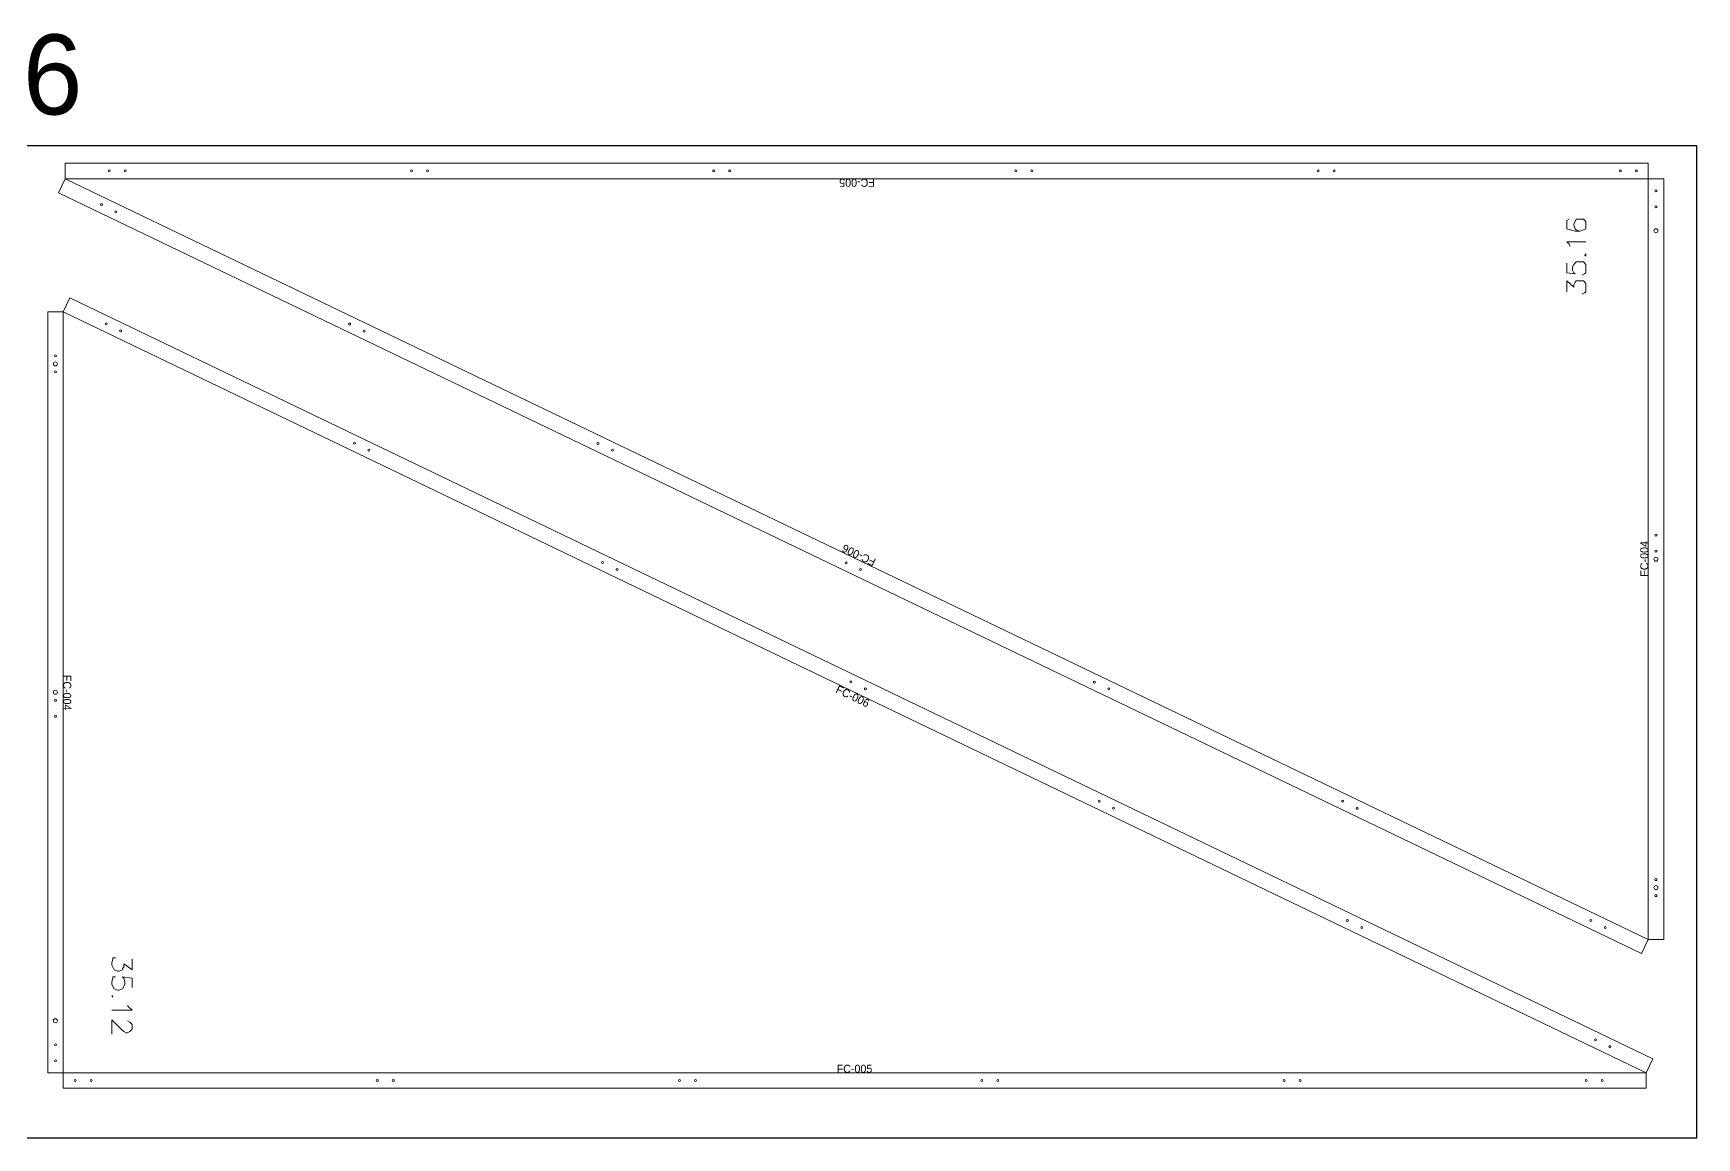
# Model space of a CAD drawing. Header units: inches. Extents: x 332 to 2802, y 519 to 598.
# Drawn here: x 2137.8 to 2241.8, y 529 to 598 of the extents above; entities that cross this region are included whole.
import ezdxf
from ezdxf.enums import TextEntityAlignment as Align

# ---------------------------------------------------------------- set-up
doc = ezdxf.new("R2010")
doc.units = ezdxf.units.IN
doc.header["$MEASUREMENT"] = 0
for name, color, linetype, lineweight in [('ACM_Layer 1_Router Offset_Panel Cut', 1, 'Continuous', 9), ('ACM_Layer 3_Open Offset Countour_Route Lines', 4, 'Continuous', 9), ('ACM_Layer 4_Drill Centers_Rivet Holes', 3, 'Continuous', 9), ('ACM_Layer 5_Drill Centers_Weep Holes', 6, 'Continuous', 9)]:
    doc.layers.add(name, color=color, linetype=linetype, lineweight=lineweight)
doc.layers.add('ACM_Reference_F-Clip', color=30, linetype='Continuous')
doc.layers.add('ACM_Reference_Text', color=7, linetype='Continuous')

# ---------------------------------------------------------------- blocks, each defined once
blk = doc.blocks.new('*U149')
blk.add_lwpolyline([(-98, -34.48), (108, -34.48), (108, 27.52), (-98, 27.52)], close=True)
at = {"insert": (-15.94, 34.48), "char_height": 5, "attachment_point": 1}
blk.add_mtext_dynamic_manual_height_columns('62X206', width=43.9641, gutter_width=1, heights=[0], dxfattribs=at)
blk = doc.blocks.new('*U150')
at = {"color": 0, "linetype": 'ByBlock', "lineweight": -2, "transparency": 16777216}
blk.add_blockref('*U149', (560, 0), dxfattribs=at)

msp = doc.modelspace()

# ---------------------------------------------------------------- linework, layer by layer
at = {"layer": 'ACM_Layer 1_Router Offset_Panel Cut'}
for points in [[(2238.74, 588.94), (2239.71, 588.94), (2239.71, 541.38), (2238.74, 541.38), (2238.32, 540.51), (2139.38, 588.07), (2139.8, 588.94), (2139.8, 589.91), (2238.74, 589.91)], [(2139.68, 533.06), (2138.71, 533.06), (2138.71, 580.62), (2139.68, 580.62), (2140.1, 581.49), (2239.03, 533.93), (2238.61, 533.06), (2238.61, 532.09), (2139.68, 532.09)]]:
    msp.add_lwpolyline(points, close=True, dxfattribs=at)
at = {"layer": 'ACM_Layer 3_Open Offset Countour_Route Lines'}
for p, q in [((2139.8, 588.94), (2139.8, 589.91)), ((2238.74, 589.91), (2238.74, 541.38)), ((2139.8, 588.94), (2139.38, 588.07)), ((2238.74, 541.38), (2139.8, 588.94)), ((2139.8, 588.94), (2239.71, 588.94)), ((2139.68, 580.62), (2140.1, 581.49)), ((2139.68, 580.62), (2138.71, 580.62)), ((2139.68, 532.09), (2139.68, 580.62)), ((2139.68, 580.62), (2238.61, 533.06)), ((2238.74, 541.38), (2238.32, 540.51)), ((2238.74, 541.38), (2239.71, 541.38)), ((2238.61, 533.06), (2239.03, 533.93)), ((2238.61, 533.06), (2138.71, 533.06)), ((2238.61, 533.06), (2238.61, 532.09))]:
    msp.add_line(p, q, dxfattribs=at)
at = {"layer": 'ACM_Layer 4_Drill Centers_Rivet Holes'}
for centre in [(2142.55, 589.43), (2143.55, 589.43), (2161.44, 589.43), (2162.44, 589.43), (2180.33, 589.43), (2181.33, 589.43), (2199.21, 589.43), (2200.21, 589.43), (2218.1, 589.43), (2219.1, 589.43), (2236.99, 589.43), (2237.99, 589.43), (2142.07, 587.32), (2239.22, 588.19), (2142.97, 586.88), (2239.22, 587.19), (2142.36, 579.87), (2143.27, 579.43), (2157.58, 579.86), (2158.48, 579.42), (2139.19, 577.87), (2139.19, 576.87), (2157.88, 572.41), (2158.78, 571.97), (2173.1, 572.4), (2174, 571.97), (2239.22, 566.66), (2239.22, 565.66), (2173.39, 564.95), (2174.29, 564.52), (2188.61, 564.94), (2189.51, 564.51), (2188.9, 557.49), (2204.12, 557.48), (2139.19, 556.34), (2189.81, 557.06), (2205.02, 557.05), (2139.19, 555.34), (2204.42, 550.03), (2219.64, 550.03), (2205.32, 549.6), (2220.54, 549.59), (2239.22, 545.13), (2239.22, 544.13), (2219.93, 542.58), (2220.83, 542.14), (2235.15, 542.57), (2236.05, 542.14), (2139.19, 534.81), (2235.44, 535.12), (2236.34, 534.69), (2139.19, 533.81), (2140.43, 532.57), (2141.43, 532.57), (2159.31, 532.57), (2160.31, 532.57), (2178.2, 532.57), (2179.2, 532.57), (2197.09, 532.57), (2198.09, 532.57), (2215.98, 532.57), (2216.98, 532.57), (2234.86, 532.57), (2235.86, 532.57)]:
    msp.add_circle(centre, 0.0625, dxfattribs=at)
at = {"layer": 'ACM_Layer 5_Drill Centers_Weep Holes'}
for centre in [(2239.22, 585.69), (2139.19, 577.37), (2239.22, 565.16), (2139.19, 556.84), (2239.22, 544.63), (2139.19, 536.31)]:
    msp.add_circle(centre, 0.125, dxfattribs=at)
at = {"layer": 'ACM_Reference_Text', "lineweight": 0}
for points in [[(2233.79, 586.42), (2233.64, 586.34), (2233.64, 586.12), (2233.64, 586.04), (2233.64, 585.82), (2233.86, 585.75), (2234.16, 585.67), (2234.46, 585.67), (2234.68, 585.75), (2234.83, 585.82), (2234.83, 586.04), (2234.83, 586.12), (2234.83, 586.27), (2234.68, 586.42), (2234.53, 586.42), (2234.46, 586.42), (2234.23, 586.42), (2234.16, 586.27), (2234.09, 586.12), (2234.09, 586.04), (2234.16, 585.82), (2234.23, 585.75), (2234.46, 585.67)], [(2233.86, 584.7), (2233.79, 584.85), (2233.64, 585), (2234.83, 585)], [(2234.76, 584.18), (2234.83, 584.11), (2234.83, 584.18), (2234.83, 584.26)], [(2233.64, 583.66), (2233.64, 583.07), (2234.16, 582.99), (2234.09, 583.07), (2234.01, 583.22), (2234.01, 583.44), (2234.09, 583.59), (2234.23, 583.74), (2234.38, 583.74), (2234.53, 583.74), (2234.68, 583.74), (2234.83, 583.59), (2234.83, 583.44), (2234.83, 583.22), (2234.83, 583.07), (2234.76, 582.99), (2234.61, 582.92)], [(2233.64, 581.88), (2233.64, 582.55), (2234.09, 582.17), (2234.09, 582.32), (2234.16, 582.47), (2234.23, 582.55), (2234.38, 582.55), (2234.53, 582.55), (2234.68, 582.55), (2234.83, 582.4), (2234.83, 582.25), (2234.83, 582.03), (2234.83, 581.88), (2234.76, 581.8), (2234.61, 581.73)], [(2143.98, 540.17), (2143.98, 539.5), (2143.46, 539.87), (2143.46, 539.65), (2143.39, 539.57), (2143.39, 539.5), (2143.17, 539.42), (2143.09, 539.42), (2142.87, 539.5), (2142.79, 539.65), (2142.72, 539.79), (2142.72, 539.94), (2142.79, 540.17), (2142.79, 540.24), (2142.94, 540.24)], [(2143.98, 538.38), (2143.98, 538.98), (2143.39, 539.05), (2143.46, 538.98), (2143.54, 538.75), (2143.54, 538.6), (2143.46, 538.45), (2143.39, 538.31), (2143.17, 538.23), (2143.09, 538.23), (2142.87, 538.31), (2142.79, 538.45), (2142.72, 538.6), (2142.72, 538.75), (2142.79, 538.98), (2142.79, 539.05), (2142.94, 539.05)], [(2142.79, 537.86), (2142.72, 537.86), (2142.79, 537.79)], [(2143.69, 537.26), (2143.76, 537.19), (2143.98, 536.97), (2142.72, 536.97)], [(2143.69, 536.3), (2143.84, 536.22), (2143.91, 536.15), (2143.98, 536.07), (2143.98, 535.78), (2143.91, 535.7), (2143.84, 535.63), (2143.69, 535.55), (2143.61, 535.55), (2143.46, 535.63), (2143.31, 535.78), (2142.72, 536.37), (2142.72, 535.48)]]:
    msp.add_lwpolyline(points, dxfattribs=at)

# ---------------------------------------------------------------- block references
msp.add_blockref('*U150', (1573.77, 563.48))

# ---------------------------------------------------------------- texts
at = {"layer": 'ACM_Reference_F-Clip'}
for s, rotation, p in [('FC-005', 180, (2189.29, 588.69)), ('FC-006', 154.3353, (2189.4, 565.41)), ('FC-004', 90, (2238.49, 565.18)), ('FC-004', 270, (2139.93, 556.82)), ('FC-006', 334.3353, (2189.02, 556.59))]:
    msp.add_text(s, height=0.5, rotation=rotation, dxfattribs=at).set_placement(p, align=Align.MIDDLE_CENTER)
msp.add_text('FC-005', height=0.5, dxfattribs=at).set_placement((2189.13, 533.31), align=Align.MIDDLE_CENTER)

doc.saveas('drawing.dxf')
